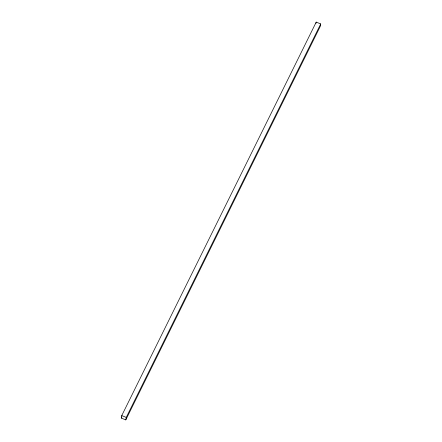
<?xml version="1.0" encoding="UTF-8"?>
<svg xmlns="http://www.w3.org/2000/svg" width="442" height="442" viewBox="0 0 442 442"><rect width="100%" height="100%" fill="white"/><g stroke="black" fill="none" stroke-linecap="round" stroke-linejoin="round"><path stroke-width="0.66" d="M121.29 418.066L121.754 415.574L316.218 22.1L320.71 23.934L320.246 26.426L125.782 419.9L121.29 418.066L121.898 416.828M125.782 419.9L126.246 417.408L320.71 23.934M315.986 23.349L316.218 22.1M121.754 415.574L126.246 417.408"/></g></svg>
